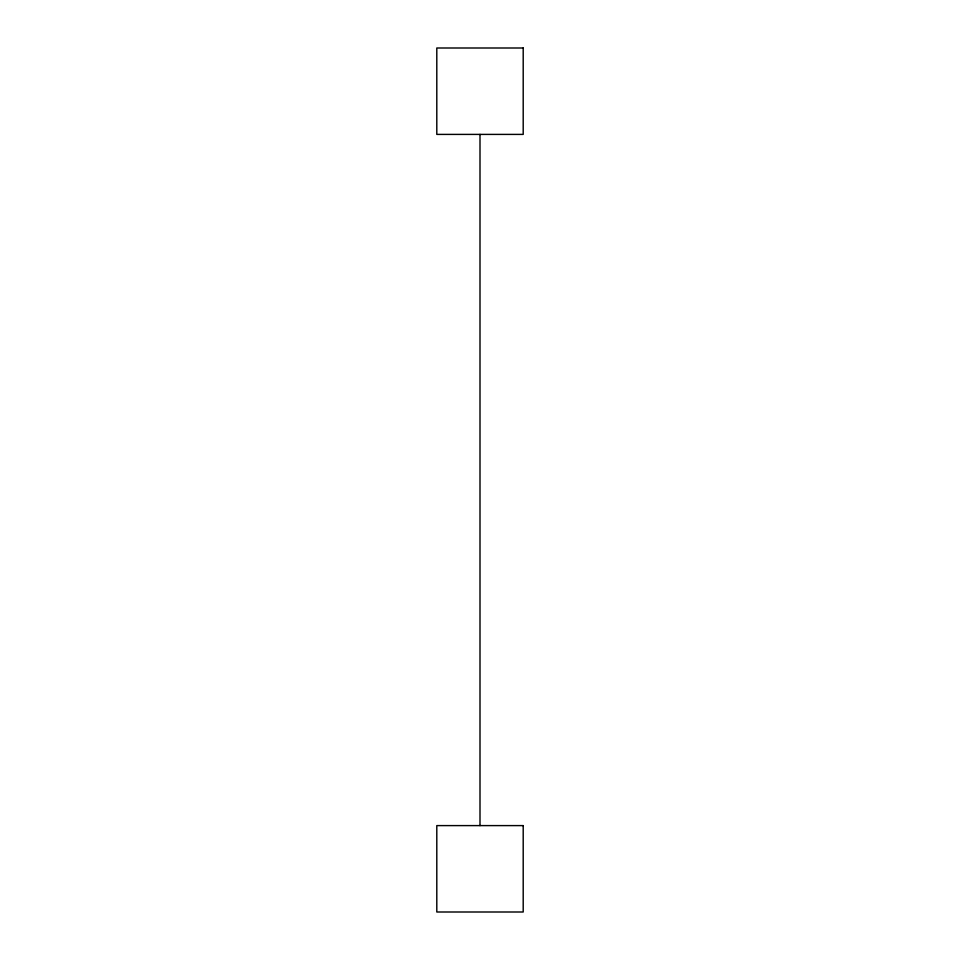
<?xml version="1.0" encoding="UTF-8"?>
<svg xmlns="http://www.w3.org/2000/svg" width="960" height="960" viewBox="0 0 960 960"><rect width="100%" height="100%" fill="white"/><g stroke="black" fill="none" stroke-linecap="round" stroke-linejoin="round"><path stroke-width="1.44" d="M480 134.4L480 825.6M523.2 48L436.8 48L436.8 134.4L523.2 134.4L523.2 48M523.2 825.6L436.8 825.6L436.8 912L523.2 912L523.2 825.6"/></g></svg>
